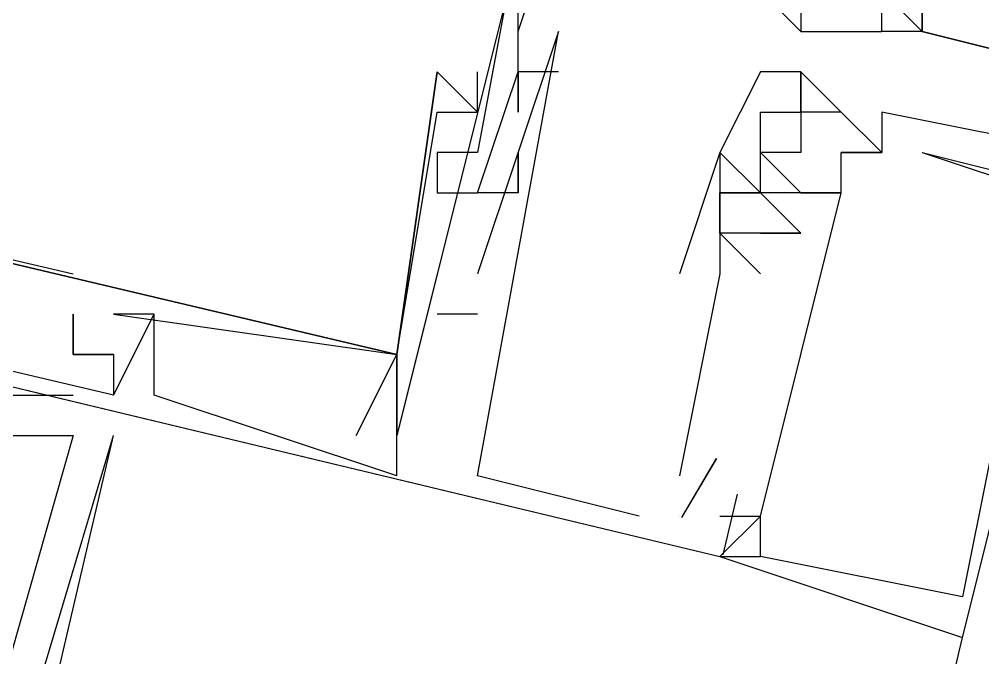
# Model space of a CAD drawing. Header units: feet. Extents: x -84 to 198, y -22 to 181.
# Drawn here: x 105.1422 to 105.46, y 32.8777 to 33.0884 of the extents above; entities that cross this region are included whole.
import ezdxf

# ---------------------------------------------------------------- set-up
doc = ezdxf.new("R2010")
doc.units = ezdxf.units.FT
doc.layers.add('A-LINEA', color=7, linetype='CONTINUOUS')

msp = doc.modelspace()

# ---------------------------------------------------------------- linework, layer by layer
at = {"layer": 'A-LINEA'}
for p, q in [((105.3067, 33.0844), (105.3067, 33.0844)), ((105.3067, 33.0844), (105.3067, 33.0844)), ((105.3067, 33.0844), (105.3067, 33.0844)), ((105.32, 33.0844), (105.32, 33.0844)), ((105.32, 33.0844), (105.32, 33.0844)), ((105.32, 33.0844), (105.32, 33.0844)), ((105.32, 33.0844), (105.32, 33.0844)), ((105.32, 33.0844), (105.32, 33.0844)), ((105.32, 33.0844), (105.32, 33.0844)), ((105.4, 33.0844), (105.4, 33.0844)), ((105.4, 33.0844), (105.4, 33.0844)), ((105.4, 33.0844), (105.4, 33.0844)), ((105.4, 33.0844), (105.4, 33.0844)), ((105.4, 33.0844), (105.4, 33.0844)), ((105.4267, 33.0844), (105.4267, 33.0844)), ((105.4267, 33.0844), (105.4267, 33.0844)), ((105.4267, 33.0844), (105.4267, 33.0844)), ((105.4267, 33.0844), (105.4267, 33.0844)), ((105.4267, 33.0844), (105.4267, 33.0844)), ((105.4267, 33.0844), (105.4267, 33.0844)), ((105.4267, 33.0844), (105.4267, 33.0844)), ((105.4267, 33.0844), (105.4267, 33.0844)), ((105.4267, 33.0844), (105.4267, 33.0844)), ((105.44, 33.0844), (105.44, 33.0844)), ((105.44, 33.0844), (105.44, 33.0844)), ((105.44, 33.0844), (105.44, 33.0844)), ((105.44, 33.0844), (105.44, 33.0844)), ((105.44, 33.0844), (105.44, 33.0844)), ((105.44, 33.0844), (105.44, 33.0844)), ((105.44, 33.0844), (105.44, 33.0844)), ((105.44, 33.0844), (105.44, 33.0844)), ((105.44, 33.0844), (105.44, 33.0844)), ((105.44, 33.0844), (105.44, 33.0844)), ((105.44, 33.0844), (105.44, 33.0844)), ((105.44, 33.0844), (105.44, 33.0844)), ((104.7067, 33.0711), (105.3733, 32.9111)), ((104.7067, 33.0711), (105.3733, 32.9111)), ((104.7067, 33.0711), (105.3733, 32.9111)), ((105.28, 33.0711), (105.28, 33.0711)), ((105.28, 33.0711), (105.28, 33.0711)), ((105.28, 33.0711), (105.28, 33.0711)), ((105.28, 33.0711), (105.28, 33.0711)), ((105.28, 33.0711), (105.28, 33.0711)), ((105.28, 33.0711), (105.28, 33.0711)), ((105.2933, 33.0711), (105.2933, 33.0711)), ((105.2933, 33.0711), (105.2933, 33.0711)), ((105.2933, 33.0711), (105.2933, 33.0711)), ((105.32, 33.0711), (105.3067, 33.0711)), ((105.3067, 33.0711), (105.3067, 33.0711)), ((105.32, 33.0711), (105.3067, 33.0711)), ((105.3067, 33.0711), (105.3067, 33.0711)), ((105.32, 33.0711), (105.3067, 33.0711)), ((105.3067, 33.0711), (105.3067, 33.0711)), ((105.3067, 33.0711), (105.3067, 33.0711)), ((105.3067, 33.0711), (105.3067, 33.0711)), ((105.3067, 33.0711), (105.3067, 33.0711)), ((105.3067, 33.0711), (105.3067, 33.0711)), ((105.3067, 33.0711), (105.3067, 33.0711)), ((105.3067, 33.0711), (105.3067, 33.0711)), ((105.32, 33.0711), (105.32, 33.0711)), ((105.32, 33.0711), (105.32, 33.0711)), ((105.32, 33.0711), (105.32, 33.0711)), ((105.3867, 33.0711), (105.3867, 33.0711)), ((105.3867, 33.0711), (105.3867, 33.0711)), ((105.3867, 33.0711), (105.3867, 33.0711)), ((105.3867, 33.0711), (105.3867, 33.0711)), ((105.4, 33.0711), (105.4, 33.0711)), ((105.4, 33.0711), (105.4, 33.0711)), ((105.4, 33.0711), (105.4, 33.0711)), ((105.4, 33.0711), (105.4, 33.0711)), ((105.4, 33.0711), (105.4, 33.0711)), ((105.4, 33.0711), (105.4, 33.0711)), ((105.4, 33.0711), (105.4, 33.0711)), ((105.28, 33.0578), (105.28, 33.0578)), ((105.28, 33.0578), (105.28, 33.0578)), ((105.28, 33.0578), (105.28, 33.0578)), ((105.28, 33.0578), (105.28, 33.0578)), ((105.28, 33.0578), (105.28, 33.0578)), ((105.28, 33.0578), (105.28, 33.0578)), ((105.2933, 33.0578), (105.2933, 33.0578)), ((105.2933, 33.0578), (105.2933, 33.0578)), ((105.2933, 33.0578), (105.2933, 33.0578)), ((105.2933, 33.0578), (105.2933, 33.0578)), ((105.2933, 33.0578), (105.2933, 33.0578)), ((105.2933, 33.0578), (105.2933, 33.0578)), ((105.3067, 33.0578), (105.3067, 33.0578)), ((105.3067, 33.0578), (105.3067, 33.0578)), ((105.3067, 33.0578), (105.3067, 33.0578)), ((105.3867, 33.0578), (105.3867, 33.0578)), ((105.3867, 33.0578), (105.3867, 33.0578)), ((105.3867, 33.0578), (105.3867, 33.0578)), ((105.3867, 33.0578), (105.3867, 33.0578)), ((105.4, 33.0578), (105.4, 33.0578)), ((105.4, 33.0578), (105.4, 33.0578)), ((105.4, 33.0578), (105.4, 33.0578)), ((105.4, 33.0578), (105.4, 33.0578)), ((105.4, 33.0578), (105.4, 33.0578)), ((105.4, 33.0578), (105.4, 33.0578)), ((105.4, 33.0578), (105.4, 33.0578)), ((105.4, 33.0578), (105.4, 33.0578)), ((105.4133, 33.0578), (105.4133, 33.0578)), ((105.4133, 33.0578), (105.4133, 33.0578)), ((105.4133, 33.0578), (105.4133, 33.0578)), ((105.4133, 33.0578), (105.4133, 33.0578)), ((105.4267, 33.0578), (105.4267, 33.0578)), ((105.4267, 33.0578), (105.4267, 33.0578)), ((105.4267, 33.0578), (105.4267, 33.0578)), ((105.4267, 33.0578), (105.4267, 33.0578)), ((105.28, 33.0444), (105.28, 33.0444)), ((105.28, 33.0444), (105.28, 33.0444)), ((105.28, 33.0444), (105.28, 33.0444)), ((105.2933, 33.0444), (105.2933, 33.0444)), ((105.2933, 33.0444), (105.2933, 33.0444)), ((105.2933, 33.0444), (105.2933, 33.0444)), ((105.3067, 33.0444), (105.3067, 33.0444)), ((105.3067, 33.0444), (105.3067, 33.0444)), ((105.3067, 33.0444), (105.3067, 33.0444)), ((105.3733, 33.0444), (105.3733, 33.0444)), ((105.3733, 33.0444), (105.3733, 33.0444)), ((105.3733, 33.0444), (105.3733, 33.0444)), ((105.3733, 33.0444), (105.3733, 33.0444)), ((105.3733, 33.0444), (105.3733, 33.0444)), ((105.3733, 33.0444), (105.3733, 33.0444)), ((105.3733, 33.0444), (105.3733, 33.0444)), ((105.3733, 33.0444), (105.3733, 33.0444)), ((105.3733, 33.0444), (105.3733, 33.0444)), ((105.3733, 33.0444), (105.3733, 33.0444)), ((105.3867, 33.0444), (105.3867, 33.0444)), ((105.3867, 33.0444), (105.3867, 33.0444)), ((105.3867, 33.0444), (105.3867, 33.0444)), ((105.3867, 33.0444), (105.3867, 33.0444)), ((105.3867, 33.0444), (105.3867, 33.0444)), ((105.3867, 33.0444), (105.3867, 33.0444)), ((105.3867, 33.0444), (105.3867, 33.0444)), ((105.3867, 33.0444), (105.3867, 33.0444)), ((105.4, 33.0444), (105.4, 33.0444)), ((105.4, 33.0444), (105.4, 33.0444)), ((105.4, 33.0444), (105.4, 33.0444)), ((105.4, 33.0444), (105.4, 33.0444)), ((105.4, 33.0444), (105.4, 33.0444)), ((105.4133, 33.0444), (105.4133, 33.0444)), ((105.4133, 33.0444), (105.4133, 33.0444)), ((105.4133, 33.0444), (105.4133, 33.0444)), ((105.4133, 33.0444), (105.4133, 33.0444)), ((105.4133, 33.0444), (105.4133, 33.0444)), ((105.4267, 33.0444), (105.4267, 33.0444)), ((105.4267, 33.0444), (105.4267, 33.0444)), ((105.4267, 33.0444), (105.4267, 33.0444)), ((105.4267, 33.0444), (105.4267, 33.0444)), ((105.4267, 33.0444), (105.4267, 33.0444)), ((105.4267, 33.0444), (105.4267, 33.0444)), ((105.4267, 33.0444), (105.4267, 33.0444)), ((105.4267, 33.0444), (105.4267, 33.0444)), ((105.44, 33.0444), (105.44, 33.0444)), ((105.44, 33.0444), (105.44, 33.0444)), ((105.44, 33.0444), (105.44, 33.0444)), ((105.44, 33.0444), (105.44, 33.0444)), ((105.28, 33.0311), (105.28, 33.0311)), ((105.28, 33.0311), (105.28, 33.0311)), ((105.28, 33.0311), (105.28, 33.0311)), ((105.2933, 33.0311), (105.2933, 33.0311)), ((105.2933, 33.0311), (105.2933, 33.0311)), ((105.2933, 33.0311), (105.2933, 33.0311)), ((105.2933, 33.0311), (105.2933, 33.0311)), ((105.2933, 33.0311), (105.2933, 33.0311)), ((105.2933, 33.0311), (105.2933, 33.0311)), ((105.3067, 33.0311), (105.3067, 33.0311)), ((105.3067, 33.0311), (105.3067, 33.0311)), ((105.3067, 33.0311), (105.3067, 33.0311)), ((105.3067, 33.0311), (105.3067, 33.0311)), ((105.3067, 33.0311), (105.3067, 33.0311)), ((105.3067, 33.0311), (105.3067, 33.0311)), ((105.3733, 33.0311), (105.3733, 33.0311)), ((105.3733, 33.0311), (105.3733, 33.0311)), ((105.3733, 33.0311), (105.3733, 33.0311)), ((105.3733, 33.0311), (105.3733, 33.0311)), ((105.3733, 33.0311), (105.3733, 33.0311)), ((105.3733, 33.0311), (105.3733, 33.0311)), ((105.3733, 33.0311), (105.3733, 33.0311)), ((105.3733, 33.0311), (105.3733, 33.0311)), ((105.3733, 33.0311), (105.3733, 33.0311)), ((105.3733, 33.0311), (105.3733, 33.0311)), ((105.3733, 33.0311), (105.3733, 33.0311)), ((105.3733, 33.0311), (105.3733, 33.0311)), ((105.3733, 33.0311), (105.3733, 33.0311)), ((105.3733, 33.0311), (105.3733, 33.0311)), ((105.3733, 33.0311), (105.3733, 33.0311)), ((105.3867, 33.0311), (105.3867, 33.0311)), ((105.3867, 33.0311), (105.3867, 33.0311)), ((105.3867, 33.0311), (105.3867, 33.0311)), ((105.3867, 33.0311), (105.3867, 33.0311)), ((105.3867, 33.0311), (105.3867, 33.0311)), ((105.3867, 33.0311), (105.3867, 33.0311)), ((105.3867, 33.0311), (105.3867, 33.0311)), ((105.3867, 33.0311), (105.3867, 33.0311)), ((105.3867, 33.0311), (105.3867, 33.0311)), ((105.3867, 33.0311), (105.3867, 33.0311)), ((105.3867, 33.0311), (105.3867, 33.0311)), ((105.3867, 33.0311), (105.3867, 33.0311)), ((105.3867, 33.0311), (105.3867, 33.0311)), ((105.3867, 33.0311), (105.3867, 33.0311)), ((105.3867, 33.0311), (105.3867, 33.0311)), ((105.3867, 33.0311), (105.3867, 33.0311)), ((105.3867, 33.0311), (105.3867, 33.0311)), ((105.3867, 33.0311), (105.3867, 33.0311)), ((105.3867, 33.0311), (105.3867, 33.0311)), ((105.3867, 33.0311), (105.3867, 33.0311)), ((105.3867, 33.0311), (105.3867, 33.0311)), ((105.3867, 33.0311), (105.3867, 33.0311)), ((105.3867, 33.0311), (105.3867, 33.0311)), ((105.3867, 33.0311), (105.3867, 33.0311)), ((105.3867, 33.0311), (105.3867, 33.0311)), ((105.4, 33.0311), (105.4, 33.0311)), ((105.4, 33.0311), (105.4, 33.0311)), ((105.4, 33.0311), (105.4, 33.0311)), ((105.4, 33.0311), (105.4, 33.0311)), ((105.4, 33.0311), (105.4, 33.0311)), ((105.4, 33.0311), (105.4, 33.0311)), ((105.4, 33.0311), (105.4, 33.0311)), ((105.4, 33.0311), (105.4, 33.0311)), ((105.4, 33.0311), (105.4, 33.0311)), ((105.4, 33.0311), (105.4, 33.0311)), ((105.4, 33.0311), (105.4, 33.0311)), ((105.4, 33.0311), (105.4, 33.0311)), ((105.4, 33.0311), (105.4, 33.0311)), ((105.4133, 33.0311), (105.4133, 33.0311)), ((105.4133, 33.0311), (105.4133, 33.0311)), ((105.4133, 33.0311), (105.4133, 33.0311)), ((105.4133, 33.0311), (105.4133, 33.0311)), ((105.4133, 33.0311), (105.4133, 33.0311)), ((105.4133, 33.0311), (105.4133, 33.0311)), ((105.4133, 33.0311), (105.4133, 33.0311)), ((105.4133, 33.0311), (105.4133, 33.0311)), ((105.4133, 33.0311), (105.4133, 33.0311)), ((105.4133, 33.0311), (105.4133, 33.0311)), ((105.3733, 33.0178), (105.3733, 33.0178)), ((105.3733, 33.0178), (105.3733, 33.0178)), ((105.3733, 33.0178), (105.3733, 33.0178)), ((105.3867, 33.0044), (105.3733, 33.0178)), ((105.3733, 33.0178), (105.3733, 33.0178)), ((105.3867, 33.0044), (105.3733, 33.0178)), ((105.3733, 33.0178), (105.3733, 33.0178)), ((105.3867, 33.0044), (105.3733, 33.0178)), ((105.3733, 33.0178), (105.3733, 33.0178)), ((105.3867, 33.0178), (105.3867, 33.0178)), ((105.3867, 33.0178), (105.3867, 33.0178)), ((105.3867, 33.0178), (105.3867, 33.0178)), ((105.3867, 33.0178), (105.3867, 33.0178)), ((105.3867, 33.0178), (105.3867, 33.0178)), ((105.3867, 33.0178), (105.3867, 33.0178)), ((105.3867, 33.0178), (105.3867, 33.0178)), ((105.3867, 33.0178), (105.3867, 33.0178)), ((105.3867, 33.0178), (105.3867, 33.0178)), ((105.4, 33.0178), (105.4, 33.0178)), ((105.4, 33.0178), (105.4, 33.0178)), ((105.4, 33.0178), (105.4, 33.0178)), ((105.4, 33.0178), (105.4, 33.0178)), ((105.4, 33.0178), (105.4, 33.0178)), ((105.4, 33.0178), (105.4, 33.0178)), ((105.16, 33.0044), (105.16, 33.0044)), ((105.16, 33.0044), (105.16, 33.0044)), ((105.16, 33.0044), (105.16, 33.0044)), ((105.16, 33.0044), (105.16, 33.0044)), ((105.16, 33.0044), (105.16, 33.0044)), ((105.16, 33.0044), (105.16, 33.0044)), ((105.28, 33.0044), (105.2667, 32.9511)), ((105.28, 33.0044), (105.2667, 32.9511)), ((105.28, 33.0044), (105.2667, 32.9511)), ((105.28, 33.0044), (105.28, 33.0044)), ((105.28, 33.0044), (105.28, 33.0044)), ((105.28, 33.0044), (105.28, 33.0044)), ((105.2933, 33.0044), (105.2933, 33.0044)), ((105.2933, 33.0044), (105.2933, 33.0044)), ((105.2933, 33.0044), (105.2933, 33.0044)), ((105.3733, 33.0044), (105.36, 32.9378)), ((105.3733, 33.0044), (105.36, 32.9378)), ((105.3733, 33.0044), (105.36, 32.9378)), ((105.3733, 33.0044), (105.36, 32.9378)), ((105.36, 33.0044), (105.36, 33.0044)), ((105.3733, 33.0044), (105.36, 32.9378)), ((105.36, 33.0044), (105.36, 33.0044)), ((105.3733, 33.0044), (105.36, 32.9378)), ((105.36, 33.0044), (105.36, 33.0044)), ((105.3733, 33.0044), (105.3733, 33.0044)), ((105.3733, 33.0044), (105.3733, 33.0044)), ((105.3733, 33.0044), (105.3733, 33.0044)), ((105.3733, 33.0044), (105.3733, 33.0044)), ((105.3733, 33.0044), (105.3733, 33.0044)), ((105.3733, 33.0044), (105.3733, 33.0044)), ((105.3867, 33.0044), (105.3867, 33.0044)), ((105.3867, 33.0044), (105.3867, 33.0044)), ((105.3867, 33.0044), (105.3867, 33.0044)), ((105.16, 32.9911), (105.16, 32.9911)), ((105.16, 32.9911), (105.16, 32.9911)), ((105.16, 32.9911), (105.16, 32.9911)), ((105.16, 32.9911), (105.16, 32.9911)), ((105.16, 32.9911), (105.16, 32.9911)), ((105.16, 32.9911), (105.16, 32.9911)), ((105.1733, 32.9911), (105.2667, 32.9778)), ((105.1733, 32.9911), (105.1733, 32.9911)), ((105.1733, 32.9911), (105.1733, 32.9911)), ((105.1733, 32.9911), (105.2667, 32.9778)), ((105.1733, 32.9911), (105.1733, 32.9911)), ((105.1733, 32.9911), (105.1733, 32.9911)), ((105.1733, 32.9911), (105.2667, 32.9778)), ((105.1733, 32.9911), (105.1733, 32.9911)), ((105.1733, 32.9911), (105.1733, 32.9911)), ((105.1733, 32.9911), (105.1733, 32.9911)), ((105.1733, 32.9911), (105.2667, 32.9778)), ((105.1733, 32.9911), (105.1733, 32.9911)), ((105.1733, 32.9911), (105.1733, 32.9911)), ((105.1733, 32.9911), (105.2667, 32.9778)), ((105.1733, 32.9911), (105.1733, 32.9911)), ((105.1733, 32.9911), (105.1733, 32.9911)), ((105.1733, 32.9911), (105.2667, 32.9778)), ((105.1733, 32.9911), (105.1733, 32.9911)), ((105.1867, 32.9911), (105.1867, 32.9911)), ((105.1867, 32.9911), (105.1867, 32.9911)), ((105.1867, 32.9911), (105.1867, 32.9911)), ((105.1867, 32.9911), (105.1867, 32.9911)), ((105.1867, 32.9911), (105.1867, 32.9911)), ((105.1867, 32.9911), (105.1867, 32.9911)), ((105.2933, 32.9911), (105.28, 32.9911)), ((105.28, 32.9911), (105.28, 32.9911)), ((105.2933, 32.9911), (105.28, 32.9911)), ((105.28, 32.9911), (105.28, 32.9911)), ((105.2933, 32.9911), (105.28, 32.9911)), ((105.28, 32.9911), (105.28, 32.9911)), ((105.2933, 32.9911), (105.2933, 32.9911)), ((105.2933, 32.9911), (105.2933, 32.9911)), ((105.2933, 32.9911), (105.2933, 32.9911)), ((105.16, 32.9778), (105.16, 32.9778)), ((105.16, 32.9778), (105.16, 32.9778)), ((105.16, 32.9778), (105.16, 32.9778)), ((105.16, 32.9778), (105.16, 32.9778)), ((105.16, 32.9778), (105.16, 32.9778)), ((105.16, 32.9778), (105.16, 32.9778)), ((105.1733, 32.9778), (105.1733, 32.9778)), ((105.1733, 32.9778), (105.1733, 32.9778)), ((105.1733, 32.9778), (105.1733, 32.9778)), ((105.1733, 32.9778), (105.1733, 32.9778)), ((105.1733, 32.9778), (105.1733, 32.9778)), ((105.1733, 32.9778), (105.1733, 32.9778)), ((105.1733, 32.9778), (105.1733, 32.9778)), ((105.1733, 32.9778), (105.1733, 32.9778)), ((105.1733, 32.9778), (105.1733, 32.9778)), ((105.1733, 32.9778), (105.1733, 32.9778)), ((105.1733, 32.9778), (105.1733, 32.9778)), ((105.1733, 32.9778), (105.1733, 32.9778)), ((105.2533, 32.9511), (105.2667, 32.9778)), ((105.2533, 32.9511), (105.2667, 32.9778)), ((105.2533, 32.9511), (105.2667, 32.9778)), ((105.2667, 32.9778), (105.2667, 32.9778)), ((105.2667, 32.9778), (105.2667, 32.9778)), ((105.2667, 32.9778), (105.2667, 32.9778)), ((105.2667, 32.9778), (105.2667, 32.9778)), ((105.2667, 32.9778), (105.2667, 32.9778)), ((105.2667, 32.9778), (105.2667, 32.9778)), ((105.2667, 32.9778), (105.2667, 32.9778)), ((105.2667, 32.9778), (105.2667, 32.9778)), ((105.2667, 32.9778), (105.2667, 32.9778)), ((105.2667, 32.9778), (105.2667, 32.9778)), ((105.2667, 32.9778), (105.2667, 32.9778)), ((105.2667, 32.9778), (105.2667, 32.9778)), ((105.2667, 32.9778), (105.2667, 32.9778)), ((105.2667, 32.9778), (105.2667, 32.9778)), ((105.2667, 32.9778), (105.2667, 32.9778)), ((105.2667, 32.9778), (105.2667, 32.9778)), ((105.2667, 32.9778), (105.2667, 32.9778)), ((105.2667, 32.9778), (105.2667, 32.9778)), ((105.1333, 32.9644), (105.16, 32.9644)), ((105.1333, 32.9644), (105.16, 32.9644)), ((105.1333, 32.9644), (105.16, 32.9644)), ((105.16, 32.9644), (105.16, 32.9644)), ((105.16, 32.9644), (105.16, 32.9644)), ((105.16, 32.9644), (105.16, 32.9644)), ((105.1733, 32.9644), (105.1733, 32.9644)), ((105.1733, 32.9644), (105.1733, 32.9644)), ((105.1733, 32.9644), (105.1733, 32.9644)), ((105.1733, 32.9644), (105.1733, 32.9644)), ((105.1733, 32.9644), (105.1733, 32.9644)), ((105.1733, 32.9644), (105.1733, 32.9644)), ((105.1733, 32.9644), (105.1733, 32.9644)), ((105.1733, 32.9644), (105.1733, 32.9644)), ((105.1733, 32.9644), (105.1733, 32.9644)), ((105.1867, 32.9644), (105.1867, 32.9644)), ((105.1867, 32.9644), (105.1867, 32.9644)), ((105.1867, 32.9644), (105.1867, 32.9644)), ((105.2667, 32.9378), (105.1867, 32.9644)), ((105.1867, 32.9644), (105.1867, 32.9644)), ((105.2667, 32.9378), (105.1867, 32.9644)), ((105.1867, 32.9644), (105.1867, 32.9644)), ((105.2667, 32.9378), (105.1867, 32.9644)), ((105.1867, 32.9644), (105.1867, 32.9644)), ((105.08, 32.5511), (105.1733, 32.9511)), ((105.16, 32.9511), (105.16, 32.9511)), ((105.16, 32.9511), (105.16, 32.9511)), ((105.16, 32.9511), (105.16, 32.9511)), ((105.16, 32.9511), (105.16, 32.9511)), ((105.16, 32.9511), (105.16, 32.9511)), ((105.16, 32.9511), (105.16, 32.9511)), ((105.1733, 32.9511), (105.1733, 32.9511)), ((105.1733, 32.9511), (105.1733, 32.9511)), ((105.1733, 32.9511), (105.1733, 32.9511)), ((105.2533, 32.9511), (105.2533, 32.9511)), ((105.2533, 32.9511), (105.2533, 32.9511)), ((105.2533, 32.9511), (105.2533, 32.9511)), ((105.2667, 32.9511), (105.2667, 32.9511)), ((105.2667, 32.9511), (105.2667, 32.9511)), ((105.2667, 32.9511), (105.2667, 32.9511)), ((105.2667, 32.9511), (105.2667, 32.9511)), ((105.2667, 32.9511), (105.2667, 32.9511)), ((105.2667, 32.9511), (105.2667, 32.9511)), ((105.2667, 32.9378), (105.2667, 32.9511)), ((105.2667, 32.9511), (105.2667, 32.9511)), ((105.2667, 32.9511), (105.2667, 32.9511)), ((105.2667, 32.9378), (105.2667, 32.9511)), ((105.2667, 32.9511), (105.2667, 32.9511)), ((105.2667, 32.9511), (105.2667, 32.9511)), ((105.2667, 32.9378), (105.2667, 32.9511)), ((105.2667, 32.9511), (105.2667, 32.9511)), ((105.2667, 32.9511), (105.2667, 32.9511)), ((105.3721, 32.9435), (105.3606, 32.924)), ((105.3721, 32.9435), (105.3606, 32.924)), ((105.3721, 32.9435), (105.3606, 32.924)), ((105.3722, 32.9435), (105.3606, 32.924)), ((105.3722, 32.9435), (105.3606, 32.924)), ((105.3722, 32.9435), (105.3606, 32.924)), ((105.2667, 32.9378), (105.2667, 32.9378)), ((105.2667, 32.9378), (105.2667, 32.9378)), ((105.2667, 32.9378), (105.2667, 32.9378)), ((105.2667, 32.9378), (105.2667, 32.9378)), ((105.2667, 32.9378), (105.2667, 32.9378)), ((105.2667, 32.9378), (105.2667, 32.9378)), ((105.2933, 32.9378), (105.2933, 32.9378)), ((105.2933, 32.9378), (105.2933, 32.9378)), ((105.2933, 32.9378), (105.2933, 32.9378)), ((105.2933, 32.9378), (105.2933, 32.9378)), ((105.2933, 32.9378), (105.2933, 32.9378)), ((105.2933, 32.9378), (105.2933, 32.9378)), ((105.36, 32.9378), (105.36, 32.9378)), ((105.36, 32.9378), (105.36, 32.9378)), ((105.36, 32.9378), (105.36, 32.9378)), ((105.36, 32.9378), (105.36, 32.9378)), ((105.36, 32.9378), (105.36, 32.9378)), ((105.36, 32.9378), (105.36, 32.9378)), ((105.379, 32.9317), (105.3743, 32.9117)), ((105.379, 32.9317), (105.3743, 32.9117)), ((105.379, 32.9317), (105.3743, 32.9117)), ((105.379, 32.9317), (105.3743, 32.9117)), ((105.379, 32.9317), (105.3743, 32.9117)), ((105.379, 32.9317), (105.3743, 32.9117)), ((105.3467, 32.9244), (105.3467, 32.9244)), ((105.3467, 32.9244), (105.3467, 32.9244)), ((105.3467, 32.9244), (105.3467, 32.9244)), ((105.3467, 32.9244), (105.3467, 32.9244)), ((105.3467, 32.9244), (105.3467, 32.9244)), ((105.3467, 32.9244), (105.3467, 32.9244)), ((105.36, 32.9244), (105.36, 32.9244)), ((105.36, 32.9244), (105.36, 32.9244)), ((105.36, 32.9244), (105.36, 32.9244)), ((105.36, 32.9244), (105.36, 32.9244)), ((105.36, 32.9244), (105.36, 32.9244)), ((105.36, 32.9244), (105.36, 32.9244)), ((105.3733, 32.9244), (105.3733, 32.9244)), ((105.3733, 32.9244), (105.3733, 32.9244)), ((105.3733, 32.9244), (105.3733, 32.9244)), ((105.3733, 32.9244), (105.3733, 32.9244)), ((105.3733, 32.9244), (105.3733, 32.9244)), ((105.3733, 32.9244), (105.3733, 32.9244)), ((105.3733, 32.9244), (105.3733, 32.9244)), ((105.3733, 32.9244), (105.3733, 32.9244)), ((105.3733, 32.9244), (105.3733, 32.9244)), ((105.3867, 32.9244), (105.3867, 32.9244)), ((105.3867, 32.9244), (105.3867, 32.9244)), ((105.3867, 32.9244), (105.3867, 32.9244)), ((105.3867, 32.9244), (105.3867, 32.9244)), ((105.3867, 32.9244), (105.3867, 32.9244)), ((105.3867, 32.9244), (105.3867, 32.9244)), ((105.3867, 32.9244), (105.3867, 32.9244)), ((105.3867, 32.9244), (105.3867, 32.9244)), ((105.3867, 32.9244), (105.3867, 32.9244)), ((105.3733, 32.9111), (105.3733, 32.9111)), ((105.3733, 32.9111), (105.3733, 32.9111)), ((105.3733, 32.9111), (105.3733, 32.9111)), ((105.3733, 32.9111), (105.3733, 32.9111)), ((105.3733, 32.9111), (105.3733, 32.9111)), ((105.3733, 32.9111), (105.3733, 32.9111)), ((105.3733, 32.9111), (105.3733, 32.9111)), ((105.3733, 32.9111), (105.3733, 32.9111)), ((105.3733, 32.9111), (105.3733, 32.9111)), ((105.3733, 32.9111), (105.3733, 32.9111)), ((105.3733, 32.9111), (105.3733, 32.9111)), ((105.3733, 32.9111), (105.3733, 32.9111)), ((105.3733, 32.9111), (105.3733, 32.9111)), ((105.3733, 32.9111), (105.3733, 32.9111)), ((105.3733, 32.9111), (105.3733, 32.9111)), ((105.3867, 32.9111), (105.3867, 32.9111)), ((105.3867, 32.9111), (105.3867, 32.9111)), ((105.3867, 32.9111), (105.3867, 32.9111)), ((105.3867, 32.9111), (105.3867, 32.9111)), ((105.3867, 32.9111), (105.3867, 32.9111)), ((105.3867, 32.9111), (105.3867, 32.9111)), ((105.3867, 32.9111), (105.3867, 32.9111)), ((105.3867, 32.9111), (105.3867, 32.9111)), ((105.3867, 32.9111), (105.3867, 32.9111)), ((105.4533, 32.8978), (105.4533, 32.8978)), ((105.4533, 32.8978), (105.4533, 32.8978)), ((105.4533, 32.8978), (105.4533, 32.8978)), ((103.76, 25.6711), (105.4533, 32.8844)), ((105.4533, 32.8844), (105.4533, 32.8844)), ((105.4533, 32.8844), (105.4533, 32.8844)), ((105.4533, 32.8844), (105.4533, 32.8844))]:
    msp.add_line(p, q, dxfattribs=at)
for points in [[(105.24, 33.2578), (105.2533, 33.2444), (105.2533, 33.2711), (105.3333, 33.2578), (105.2933, 33.0444), (105.28, 33.0444), (105.28, 33.0311), (105.2933, 33.0311)], [(105.24, 33.2578), (105.2533, 33.2444), (105.2533, 33.2711), (105.3333, 33.2578), (105.2933, 33.0444), (105.28, 33.0444), (105.28, 33.0311), (105.2933, 33.0311)], [(105.24, 33.2578), (105.2533, 33.2444), (105.2533, 33.2711), (105.3333, 33.2578), (105.2933, 33.0444), (105.28, 33.0444), (105.28, 33.0311), (105.2933, 33.0311)], [(105.44, 33.0844), (105.4933, 33.0711), (105.5333, 33.2178), (105.5333, 33.2178), (105.4533, 33.2444), (105.4533, 33.2178), (105.4533, 33.2311)], [(105.44, 33.0844), (105.4933, 33.0711), (105.5333, 33.2178), (105.5333, 33.2178), (105.4533, 33.2444), (105.4533, 33.2178), (105.4533, 33.2311)], [(105.44, 33.0844), (105.4933, 33.0711), (105.5333, 33.2178), (105.5333, 33.2178), (105.4533, 33.2444), (105.4533, 33.2178), (105.4533, 33.2311)], [(105.5333, 33.2178), (105.4933, 33.0711), (105.4933, 33.0711), (105.44, 33.0844), (105.44, 33.0844), (105.44, 33.0978), (105.44, 33.0978), (105.4267, 33.0978)], [(105.5333, 33.2178), (105.4933, 33.0711), (105.4933, 33.0711), (105.44, 33.0844), (105.44, 33.0844), (105.44, 33.0978), (105.44, 33.0978), (105.4267, 33.0978)], [(105.5333, 33.2178), (105.4933, 33.0711), (105.4933, 33.0711), (105.44, 33.0844), (105.44, 33.0844), (105.44, 33.0978), (105.44, 33.0978), (105.4267, 33.0978)], [(104.7867, 33.1911), (104.76, 33.0978), (105.2667, 32.9778), (105.28, 33.0711), (105.28, 33.0711)], [(104.7867, 33.1911), (104.76, 33.0978), (105.2667, 32.9778), (105.28, 33.0711), (105.28, 33.0711)], [(104.7867, 33.1911), (104.76, 33.0978), (105.2667, 32.9778), (105.28, 33.0711), (105.28, 33.0711)], [(105.2667, 32.9511), (105.2667, 32.9778), (105.28, 33.0578), (105.2933, 33.0578), (105.28, 33.0711), (105.28, 33.0711), (105.2667, 32.9778), (104.76, 33.0978), (104.7867, 33.1911)], [(105.2667, 32.9511), (105.2667, 32.9778), (105.28, 33.0578), (105.2933, 33.0578), (105.28, 33.0711), (105.28, 33.0711), (105.2667, 32.9778), (104.76, 33.0978), (104.7867, 33.1911)], [(105.2667, 32.9511), (105.2667, 32.9778), (105.28, 33.0578), (105.2933, 33.0578), (105.28, 33.0711), (105.28, 33.0711), (105.2667, 32.9778), (104.76, 33.0978), (104.7867, 33.1911)], [(105.3067, 33.1644), (105.32, 33.1644), (105.2667, 32.9511)], [(105.3067, 33.1644), (105.32, 33.1644), (105.2667, 32.9511)], [(105.3067, 33.1644), (105.32, 33.1644), (105.2667, 32.9511)], [(105.3067, 33.0844), (105.32, 33.1244), (105.3333, 33.1378)], [(105.3067, 33.0844), (105.32, 33.1244), (105.3333, 33.1378)], [(105.3067, 33.0844), (105.32, 33.1244), (105.3333, 33.1378)], [(105.3067, 33.0311), (105.3067, 33.0444), (105.3067, 33.0311), (105.2933, 33.0311), (105.3067, 33.0711), (105.3067, 33.0578), (105.3067, 33.0711), (105.3067, 33.1111), (105.32, 33.1111), (105.32, 33.1244)], [(105.3067, 33.0311), (105.3067, 33.0444), (105.3067, 33.0311), (105.2933, 33.0311), (105.3067, 33.0711), (105.3067, 33.0578), (105.3067, 33.0711), (105.3067, 33.1111), (105.32, 33.1111), (105.32, 33.1244)], [(105.3067, 33.0311), (105.3067, 33.0444), (105.3067, 33.0311), (105.2933, 33.0311), (105.3067, 33.0711), (105.3067, 33.0578), (105.3067, 33.0711), (105.3067, 33.1111), (105.32, 33.1111), (105.32, 33.1244)], [(105.3867, 33.1244), (105.3867, 33.0978), (105.4, 33.0844)], [(105.3867, 33.1244), (105.3867, 33.0978), (105.4, 33.0844), (105.4267, 33.0844), (105.4267, 33.0978), (105.44, 33.0844), (105.4267, 33.0844)], [(105.3867, 33.1244), (105.3867, 33.0978), (105.4, 33.0844), (105.4267, 33.0844), (105.4267, 33.0978), (105.44, 33.0844), (105.4267, 33.0844)], [(105.3867, 33.1244), (105.3867, 33.0978), (105.4, 33.0844), (105.4267, 33.0844), (105.4267, 33.0978), (105.44, 33.0844), (105.4267, 33.0844)], [(104.7333, 33.0711), (104.7333, 33.0844), (104.76, 33.0711), (104.76, 33.0978), (105.16, 33.0044)], [(104.7333, 33.0711), (104.7333, 33.0844), (104.76, 33.0711), (104.76, 33.0978), (105.16, 33.0044)], [(104.7333, 33.0711), (104.7333, 33.0844), (104.76, 33.0711), (104.76, 33.0978), (105.16, 33.0044)], [(104.7333, 33.0711), (104.7333, 33.0844), (104.76, 33.0711), (104.76, 33.0978), (105.16, 33.0044)], [(104.7333, 33.0711), (104.7333, 33.0844), (104.76, 33.0711), (104.76, 33.0978), (105.16, 33.0044)], [(104.7333, 33.0711), (104.7333, 33.0844), (104.76, 33.0711), (104.76, 33.0978), (105.16, 33.0044)], [(105.4, 33.0978), (105.4, 33.0844), (105.4267, 33.0844), (105.4267, 33.0978), (105.44, 33.0844)], [(105.44, 33.0978), (105.44, 33.0978), (105.44, 33.0844), (105.44, 33.0844), (105.4933, 33.0711), (105.4933, 33.0711)], [(105.1733, 32.9778), (105.1733, 32.9644), (104.72, 33.0711), (104.72, 33.0844)], [(105.1733, 32.9778), (105.1733, 32.9644), (104.72, 33.0711), (104.72, 33.0844)], [(105.1733, 32.9778), (105.1733, 32.9644), (104.72, 33.0711), (104.72, 33.0844)], [(105.3467, 32.9244), (105.2933, 32.9378), (105.32, 33.0844)], [(105.3467, 32.9244), (105.2933, 32.9378), (105.32, 33.0844)], [(105.3467, 32.9244), (105.2933, 32.9378), (105.32, 33.0844)], [(105.3467, 32.9244), (105.2933, 32.9378), (105.32, 33.0844), (105.2933, 33.0044)], [(105.3467, 32.9244), (105.2933, 32.9378), (105.32, 33.0844), (105.2933, 33.0044)], [(105.3467, 32.9244), (105.2933, 32.9378), (105.32, 33.0844), (105.2933, 33.0044)], [(105.44, 33.0844), (105.4933, 33.0711), (105.5067, 33.0711)], [(104.7067, 33.0711), (105.3733, 32.9111), (105.3867, 32.9111)], [(104.7067, 33.0711), (105.3733, 32.9111), (105.3867, 32.9111)], [(104.7067, 33.0711), (105.3733, 32.9111), (105.3867, 32.9111)], [(105.1733, 32.9778), (105.1733, 32.9644), (104.72, 33.0711)], [(105.1733, 32.9778), (105.1733, 32.9644), (104.72, 33.0711)], [(105.1733, 32.9778), (105.1733, 32.9644), (104.72, 33.0711)], [(105.2667, 32.9778), (105.2667, 32.9511), (105.2667, 32.9778), (105.28, 33.0578), (105.2933, 33.0578), (105.2933, 33.0711)], [(105.2667, 32.9778), (105.2667, 32.9511), (105.2667, 32.9778), (105.28, 33.0578), (105.2933, 33.0578), (105.2933, 33.0711)], [(105.2667, 32.9778), (105.2667, 32.9511), (105.2667, 32.9778), (105.28, 33.0578), (105.2933, 33.0578), (105.2933, 33.0711)], [(105.3733, 32.9111), (105.4533, 32.8844), (105.4533, 32.8844), (105.4933, 33.0444), (105.4267, 33.0578), (105.4267, 33.0444), (105.4133, 33.0578), (105.4, 33.0711)], [(105.4, 33.0711), (105.3867, 33.0711), (105.3733, 33.0444), (105.3733, 33.0444), (105.3867, 33.0311), (105.3867, 33.0311), (105.3867, 33.0444), (105.4, 33.0311), (105.4, 33.0311), (105.4133, 33.0311), (105.4133, 33.0444)], [(105.3733, 32.9111), (105.4533, 32.8844), (105.4533, 32.8844), (105.4933, 33.0444), (105.4267, 33.0578), (105.4267, 33.0444), (105.4133, 33.0578), (105.4, 33.0711)], [(105.4, 33.0711), (105.3867, 33.0711), (105.3733, 33.0444), (105.3733, 33.0444), (105.3867, 33.0311), (105.3867, 33.0311), (105.3867, 33.0444), (105.4, 33.0311), (105.4, 33.0311), (105.4133, 33.0311), (105.4133, 33.0444)], [(105.3733, 32.9111), (105.4533, 32.8844), (105.4533, 32.8844), (105.4933, 33.0444), (105.4267, 33.0578), (105.4267, 33.0444), (105.4133, 33.0578), (105.4, 33.0711)], [(105.4, 33.0711), (105.3867, 33.0711), (105.3733, 33.0444), (105.3733, 33.0444), (105.3867, 33.0311), (105.3867, 33.0311), (105.3867, 33.0444), (105.4, 33.0311), (105.4, 33.0311), (105.4133, 33.0311), (105.4133, 33.0444)], [(105.4, 33.0711), (105.3867, 33.0711), (105.3733, 33.0444), (105.3733, 33.0444), (105.3867, 33.0311), (105.3867, 33.0311), (105.3867, 33.0311)], [(105.4, 33.0578), (105.4, 33.0711), (105.4, 33.0578)], [(105.4, 33.0578), (105.4, 33.0711), (105.4, 33.0578)], [(105.4, 33.0578), (105.4, 33.0711), (105.4, 33.0578)], [(105.44, 33.0444), (105.44, 33.0444), (105.4933, 33.0311), (105.4933, 33.0311), (105.4933, 33.0444), (105.4267, 33.0578), (105.4267, 33.0444), (105.4133, 33.0578), (105.4, 33.0578)], [(105.3733, 33.0311), (105.3867, 33.0311), (105.3733, 33.0311), (105.3867, 33.0311), (105.3733, 33.0444), (105.36, 33.0044)], [(105.3733, 33.0311), (105.3867, 33.0311), (105.3733, 33.0311), (105.3867, 33.0311), (105.3733, 33.0444), (105.36, 33.0044)], [(105.3733, 33.0311), (105.3867, 33.0311), (105.3733, 33.0311), (105.3867, 33.0311), (105.3733, 33.0444), (105.36, 33.0044)], [(105.3733, 33.0311), (105.3867, 33.0311), (105.3733, 33.0444), (105.3733, 33.0044)], [(105.44, 33.0444), (105.44, 33.0444), (105.48, 33.0311), (105.48, 33.0311), (105.4533, 32.8978), (105.4533, 32.8978), (105.3867, 32.9111), (105.3867, 32.9244), (105.3733, 32.9111)], [(105.3733, 33.0311), (105.3867, 33.0311), (105.3733, 33.0444), (105.3733, 33.0044)], [(105.44, 33.0444), (105.44, 33.0444), (105.48, 33.0311), (105.48, 33.0311), (105.4533, 32.8978), (105.4533, 32.8978), (105.3867, 32.9111), (105.3867, 32.9244), (105.3733, 32.9111)], [(105.3733, 33.0311), (105.3867, 33.0311), (105.3733, 33.0444), (105.3733, 33.0044)], [(105.44, 33.0444), (105.44, 33.0444), (105.48, 33.0311), (105.48, 33.0311), (105.4533, 32.8978), (105.4533, 32.8978), (105.3867, 32.9111), (105.3867, 32.9244), (105.3733, 32.9111)], [(105.3867, 33.0444), (105.4, 33.0311), (105.4, 33.0311), (105.4133, 33.0311), (105.4133, 33.0444), (105.4133, 33.0444)], [(105.4267, 33.0444), (105.4267, 33.0444), (105.4267, 33.0444), (105.4133, 33.0444), (105.4133, 33.0444)], [(105.4267, 33.0444), (105.4267, 33.0444), (105.4267, 33.0444), (105.4133, 33.0444), (105.4133, 33.0444)], [(105.4267, 33.0444), (105.4267, 33.0444), (105.4267, 33.0444), (105.4133, 33.0444), (105.4133, 33.0444)], [(105.4133, 33.0444), (105.4267, 33.0444), (105.4267, 33.0444), (105.4267, 33.0444)], [(105.3733, 32.9244), (105.3733, 32.9244), (105.3867, 32.9244), (105.4133, 33.0311), (105.4, 33.0311)], [(105.3867, 33.0311), (105.4, 33.0178), (105.3867, 33.0178), (105.3733, 33.0178), (105.3733, 33.0311), (105.3867, 33.0311)], [(105.3733, 32.9244), (105.3733, 32.9244), (105.3867, 32.9244), (105.4133, 33.0311), (105.4, 33.0311)], [(105.3867, 33.0311), (105.4, 33.0178), (105.3867, 33.0178), (105.3733, 33.0178), (105.3733, 33.0311), (105.3867, 33.0311)], [(105.3733, 32.9244), (105.3733, 32.9244), (105.3867, 32.9244), (105.4133, 33.0311), (105.4, 33.0311)], [(105.3867, 33.0311), (105.4, 33.0178), (105.3867, 33.0178), (105.3733, 33.0178), (105.3733, 33.0311), (105.3867, 33.0311)], [(105.3867, 32.9244), (105.4133, 33.0311), (105.4, 33.0311), (105.3867, 33.0311)], [(105.3867, 32.9244), (105.4133, 33.0311), (105.4, 33.0311), (105.3867, 33.0311)], [(105.3867, 32.9244), (105.4133, 33.0311), (105.4, 33.0311), (105.3867, 33.0311)], [(105.3867, 33.0178), (105.4, 33.0178), (105.3867, 33.0178)], [(105.3867, 33.0178), (105.4, 33.0178), (105.3867, 33.0178)], [(105.3867, 33.0178), (105.4, 33.0178), (105.3867, 33.0178)], [(105.16, 32.9911), (105.16, 32.9778), (105.1733, 32.9778)], [(105.1733, 32.9778), (105.16, 32.9778), (105.16, 32.9778), (105.16, 32.9911)], [(105.16, 32.9911), (105.16, 32.9778), (105.1733, 32.9778)], [(105.1733, 32.9778), (105.16, 32.9778), (105.16, 32.9778), (105.16, 32.9911)], [(105.16, 32.9911), (105.16, 32.9778), (105.1733, 32.9778)], [(105.1733, 32.9778), (105.16, 32.9778), (105.16, 32.9778), (105.16, 32.9911)], [(105.16, 32.9911), (105.16, 32.9778), (105.1733, 32.9778)], [(105.16, 32.9911), (105.16, 32.9778), (105.1733, 32.9778)], [(105.16, 32.9911), (105.16, 32.9778), (105.1733, 32.9778)], [(105.2667, 32.9378), (105.1867, 32.9644), (105.1867, 32.9911), (105.1733, 32.9911)], [(105.2667, 32.9378), (105.1867, 32.9644), (105.1867, 32.9911), (105.1733, 32.9911)], [(105.2667, 32.9378), (105.1867, 32.9644), (105.1867, 32.9911), (105.1733, 32.9911)], [(105.1733, 32.9644), (105.1867, 32.9911), (105.1733, 32.9911)], [(105.1733, 32.9644), (105.1867, 32.9911), (105.1733, 32.9911)], [(105.1733, 32.9644), (105.1867, 32.9911), (105.1733, 32.9911)], [(105.1333, 32.9511), (105.16, 32.9511), (105.1333, 32.8578), (105.1333, 32.8444), (105.1333, 32.8578), (105.1333, 32.8444), (105.1333, 32.8311), (105.12, 32.8178), (105.1333, 32.8178), (105.1733, 32.9511)], [(105.1333, 32.9511), (105.16, 32.9511), (105.1333, 32.8578), (105.1333, 32.8444), (105.1333, 32.8578), (105.1333, 32.8444), (105.1333, 32.8311), (105.12, 32.8178), (105.1333, 32.8178), (105.1733, 32.9511)], [(105.1333, 32.9511), (105.16, 32.9511), (105.1333, 32.8578), (105.1333, 32.8444), (105.1333, 32.8578), (105.1333, 32.8444), (105.1333, 32.8311), (105.12, 32.8178), (105.1333, 32.8178), (105.1733, 32.9511)]]:
    msp.add_lwpolyline(points, dxfattribs=at)
msp.add_lwpolyline([(105.4, 33.0444), (105.3867, 33.0444), (105.3867, 33.0578), (105.4, 33.0578)], close=True, dxfattribs=at)
msp.add_lwpolyline([(105.4, 33.0444), (105.3867, 33.0444), (105.3867, 33.0578), (105.4, 33.0578)], close=True, dxfattribs=at)
msp.add_lwpolyline([(105.4, 33.0444), (105.3867, 33.0444), (105.3867, 33.0578), (105.4, 33.0578)], close=True, dxfattribs=at)
msp.add_lwpolyline([(105.4, 33.0444), (105.3867, 33.0444), (105.3867, 33.0578), (105.4, 33.0578)], close=True, dxfattribs=at)

doc.saveas('drawing.dxf')
